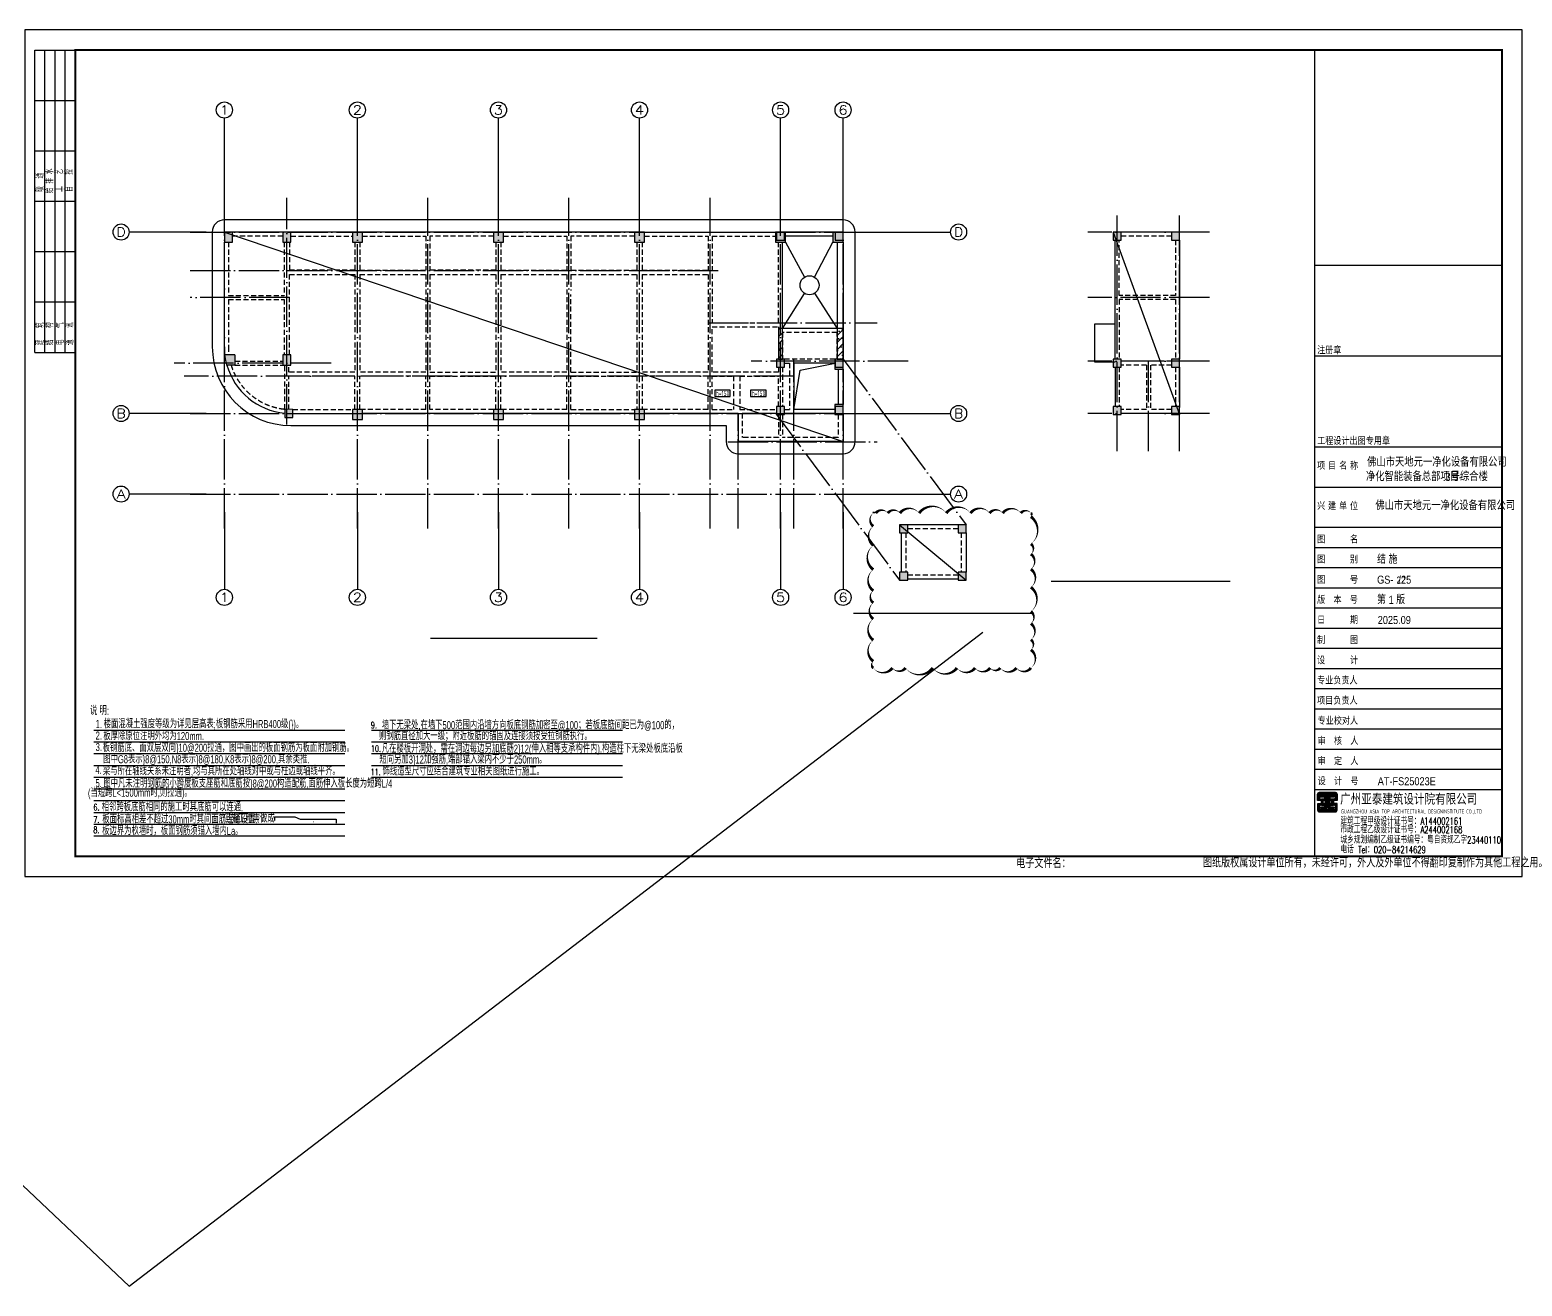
# Model space of a CAD drawing. Extents: x 299218 to 746073, y -331171 to -40619.
# Drawn here: x 672023 to 746073, y -270946 to -208619 of the extents above; entities that cross this region are included whole.
import ezdxf
from ezdxf.enums import TextEntityAlignment as Align

# ---------------------------------------------------------------- set-up
doc = ezdxf.new("R2010")
doc.units = 0
doc.header["$LTSCALE"] = 1000
doc.header["$MEASUREMENT"] = 0
doc.linetypes.add('DASHED', pattern=[0.375, 0.25, -0.125])
doc.linetypes.add('DOTE', pattern=[2.42, 2, -0.2, 0.02, -0.2])
for name, color, linetype in [('13', 4, 'Continuous'), ('14', 2, 'Continuous'), ('_0', 7, 'Continuous'), ('AXIS', 3, 'Continuous'), ('AXIS_TEXT', 7, 'Continuous'), ('DIM_SYMB', 3, 'Continuous'), ('DOTE', 1, 'Continuous'), ('PUB_TITLE', 4, 'Continuous'), ('TEXT', 7, 'Continuous'), ('板厚', 191, 'Continuous'), ('柱线', 2, 'Continuous'), ('梁实线', 4, 'Continuous'), ('梁虚线', 4, 'DASHED'), ('节点大样钢筋', 6, 'Continuous')]:
    doc.layers.add(name, color=color, linetype=linetype)
doc.layers.add('DIM_MODI', color=6, linetype='Continuous', plot=False)
doc.styles.add('_HZTXT', font='gs_txt.shx', dxfattribs={"width": 0.8, "bigfont": 'gs_hztxt.shx'})
doc.styles.add('_TCH_AXIS', font='COMPLEX', dxfattribs={"bigfont": 'GBCBIG'})
doc.styles.add('COMPLEX', font='COMPLEX')
doc.styles.add('D-7', font='romand', dxfattribs={"bigfont": 'HZTXT.SHX'})
doc.styles.add('GS_Rein', font='GS_TXT.shx', dxfattribs={"width": 0.7, "bigfont": 'GS_HZTXT.shx'})
doc.styles.add('HT', font='')
doc.styles.add('HZTXT', font='txt.shx', dxfattribs={"bigfont": 'hztxt.shx'})
doc.styles.add('hztxt0', font='romans.shx', dxfattribs={"bigfont": 'gbcbig0.shx'})
doc.styles.get("Standard").update_dxf_attribs({"font": 'gbenor.shx', "bigfont": 'gbcbig.shx'})
doc.styles.add('TSSD_REIN', font='tssdeng.shx', dxfattribs={"width": 0.7, "bigfont": 'hztxt.shx'})
doc.styles.add('宋体', font='')
doc.styles.get('HT').set_extended_font_data('SimHei')
doc.styles.get('宋体').set_extended_font_data('SimSun')

# ---------------------------------------------------------------- blocks, each defined once
blk = doc.blocks.new('ZW-02')
at = {"layer": 'DOTE', "linetype": 'DOTE'}
for p, q in [((619025, -219375), (619025, -207611)), ((622125, -219375), (622125, -207611)), ((623603, -208511), (617573, -208511)), ((623603, -211761), (617573, -211761)), ((623603, -214911), (617573, -214911)), ((620575, -219375), (620575, -214911)), ((623603, -217511), (617573, -217511))]:
    blk.add_line(p, q, dxfattribs=at)
blk = doc.blocks.new('_AXISO')
blk.add_circle((0, 0), 0.5)
at = {"layer": 'AXIS_TEXT', "style": 'COMPLEX', "width": 1.041667}
blk.add_attdef('A', text='', height=0.56, dxfattribs=at).set_placement((-0.25, -0.28), (0.25, -0.28), align=Align.FIT)
blk = doc.blocks.new('zw-06')
at = {"layer": 'AXIS'}
for p, q in [((543726, -176766), (543726, -172013)), ((550326, -176766), (550326, -172013)), ((557326, -176766), (557326, -172013)), ((564326, -176766), (564326, -172013)), ((571326, -176766), (571326, -172013)), ((574426, -176766), (574426, -172013)), ((542826, -177666), (539001, -177666)), ((575326, -177666), (579759, -177666)), ((542826, -186666), (539001, -186666)), ((575326, -186666), (579759, -186666)), ((542826, -190666), (539001, -190666)), ((575326, -190666), (579759, -190666)), ((543726, -191566), (543726, -195391)), ((550326, -191566), (550326, -195391)), ((557326, -191566), (557326, -195391)), ((564326, -191566), (564326, -195391)), ((571326, -191566), (571326, -195391)), ((574426, -191566), (574426, -195391))]:
    blk.add_line(p, q, dxfattribs=at)
at = {"layer": 'DOTE', "linetype": 'DOTE'}
for p, q in [((543726, -192366), (543726, -175966)), ((546826, -187206), (546826, -175966)), ((550326, -192366), (550326, -175966)), ((553826, -192366), (553826, -175966)), ((557326, -192366), (557326, -175966)), ((560826, -192366), (560826, -175966)), ((564326, -192366), (564326, -175966)), ((567826, -192366), (567826, -175966)), ((571326, -192366), (571326, -175966)), ((574426, -192366), (574426, -175966)), ((542026, -177666), (576126, -177666)), ((542026, -179566), (568303, -179566)), ((546951, -180916), (542026, -180916)), ((567726, -182166), (576126, -182166)), ((549023, -184166), (541236, -184166)), ((577661, -184066), (569874, -184066)), ((571976, -192366), (571976, -183966)), ((571976, -184816), (541726, -184816)), ((542026, -186666), (576126, -186666)), ((569226, -192366), (569226, -186666)), ((568703, -188066), (576126, -188066)), ((542026, -190666), (576126, -190666))]:
    blk.add_line(p, q, dxfattribs=at)
at = {"layer": 'AXIS'}
ref = blk.add_blockref('_AXISO', (543726, -171613), dxfattribs=dict(at, xscale=800, yscale=800, zscale=800))
ref.add_attrib('A', '1', dxfattribs={"layer": 'AXIS_TEXT', "height": 453, "style": '_TCH_AXIS', "width": 2.333333}).set_placement((543499, -171839), (543952, -171839), align=Align.FIT)
ref = blk.add_blockref('_AXISO', (550326, -171613), dxfattribs=dict(at, xscale=800, yscale=800, zscale=800))
ref.add_attrib('A', '2', dxfattribs={"layer": 'AXIS_TEXT', "height": 453, "style": '_TCH_AXIS', "width": 1.5}).set_placement((550099, -171839), (550552, -171839), align=Align.FIT)
ref = blk.add_blockref('_AXISO', (557326, -171613), dxfattribs=dict(at, xscale=800, yscale=800, zscale=800))
ref.add_attrib('A', '3', dxfattribs={"layer": 'AXIS_TEXT', "height": 453, "style": '_TCH_AXIS', "width": 1.5}).set_placement((557099, -171839), (557552, -171839), align=Align.FIT)
ref = blk.add_blockref('_AXISO', (564326, -171613), dxfattribs=dict(at, xscale=800, yscale=800, zscale=800))
ref.add_attrib('A', '4', dxfattribs={"layer": 'AXIS_TEXT', "height": 453, "style": '_TCH_AXIS', "width": 1.3125}).set_placement((564099, -171839), (564552, -171839), align=Align.FIT)
ref = blk.add_blockref('_AXISO', (571326, -171613), dxfattribs=dict(at, xscale=800, yscale=800, zscale=800))
ref.add_attrib('A', '5', dxfattribs={"layer": 'AXIS_TEXT', "height": 453, "style": '_TCH_AXIS', "width": 1.5}).set_placement((571099, -171839), (571552, -171839), align=Align.FIT)
ref = blk.add_blockref('_AXISO', (574426, -171613), dxfattribs=dict(at, xscale=800, yscale=800, zscale=800))
ref.add_attrib('A', '6', dxfattribs={"layer": 'AXIS_TEXT', "height": 453, "style": '_TCH_AXIS', "width": 1.5}).set_placement((574199, -171839), (574652, -171839), align=Align.FIT)
ref = blk.add_blockref('_AXISO', (538601, -177666), dxfattribs=dict(at, xscale=800, yscale=800, zscale=800))
ref.add_attrib('A', 'D', dxfattribs={"layer": 'AXIS_TEXT', "height": 453, "style": '_TCH_AXIS', "width": 1.235294}).set_placement((538374, -177892), (538827, -177892), align=Align.FIT)
ref = blk.add_blockref('_AXISO', (580159, -177666), dxfattribs=dict(at, xscale=800, yscale=800, zscale=800))
ref.add_attrib('A', 'D', dxfattribs={"layer": 'AXIS_TEXT', "height": 453, "style": '_TCH_AXIS', "width": 1.235294}).set_placement((579933, -177892), (580385, -177892), align=Align.FIT)
ref = blk.add_blockref('_AXISO', (538601, -186666), dxfattribs=dict(at, xscale=800, yscale=800, zscale=800))
ref.add_attrib('A', 'B', dxfattribs={"layer": 'AXIS_TEXT', "height": 453, "style": '_TCH_AXIS', "width": 1.235294}).set_placement((538374, -186892), (538827, -186892), align=Align.FIT)
ref = blk.add_blockref('_AXISO', (580159, -186666), dxfattribs=dict(at, xscale=800, yscale=800, zscale=800))
ref.add_attrib('A', 'B', dxfattribs={"layer": 'AXIS_TEXT', "height": 453, "style": '_TCH_AXIS', "width": 1.235294}).set_placement((579933, -186892), (580385, -186892), align=Align.FIT)
ref = blk.add_blockref('_AXISO', (538601, -190666), dxfattribs=dict(at, xscale=800, yscale=800, zscale=800))
ref.add_attrib('A', 'A', dxfattribs={"layer": 'AXIS_TEXT', "height": 453, "style": '_TCH_AXIS', "width": 1.166667}).set_placement((538374, -190892), (538827, -190892), align=Align.FIT)
ref = blk.add_blockref('_AXISO', (580159, -190666), dxfattribs=dict(at, xscale=800, yscale=800, zscale=800))
ref.add_attrib('A', 'A', dxfattribs={"layer": 'AXIS_TEXT', "height": 453, "style": '_TCH_AXIS', "width": 1.166667}).set_placement((579933, -190892), (580385, -190892), align=Align.FIT)
ref = blk.add_blockref('_AXISO', (543726, -195791), dxfattribs=dict(at, xscale=800, yscale=800, zscale=800))
ref.add_attrib('A', '1', dxfattribs={"layer": 'AXIS_TEXT', "height": 453, "style": '_TCH_AXIS', "width": 2.333333}).set_placement((543499, -196017), (543952, -196017), align=Align.FIT)
ref = blk.add_blockref('_AXISO', (550326, -195791), dxfattribs=dict(at, xscale=800, yscale=800, zscale=800))
ref.add_attrib('A', '2', dxfattribs={"layer": 'AXIS_TEXT', "height": 453, "style": '_TCH_AXIS', "width": 1.5}).set_placement((550099, -196017), (550552, -196017), align=Align.FIT)
ref = blk.add_blockref('_AXISO', (557326, -195791), dxfattribs=dict(at, xscale=800, yscale=800, zscale=800))
ref.add_attrib('A', '3', dxfattribs={"layer": 'AXIS_TEXT', "height": 453, "style": '_TCH_AXIS', "width": 1.5}).set_placement((557099, -196017), (557552, -196017), align=Align.FIT)
ref = blk.add_blockref('_AXISO', (564326, -195791), dxfattribs=dict(at, xscale=800, yscale=800, zscale=800))
ref.add_attrib('A', '4', dxfattribs={"layer": 'AXIS_TEXT', "height": 453, "style": '_TCH_AXIS', "width": 1.3125}).set_placement((564099, -196017), (564552, -196017), align=Align.FIT)
ref = blk.add_blockref('_AXISO', (571326, -195791), dxfattribs=dict(at, xscale=800, yscale=800, zscale=800))
ref.add_attrib('A', '5', dxfattribs={"layer": 'AXIS_TEXT', "height": 453, "style": '_TCH_AXIS', "width": 1.5}).set_placement((571099, -196017), (571552, -196017), align=Align.FIT)
ref = blk.add_blockref('_AXISO', (574426, -195791), dxfattribs=dict(at, xscale=800, yscale=800, zscale=800))
ref.add_attrib('A', '6', dxfattribs={"layer": 'AXIS_TEXT', "height": 453, "style": '_TCH_AXIS', "width": 1.5}).set_placement((574199, -196017), (574652, -196017), align=Align.FIT)
blk = doc.blocks.new('4层以上墙柱模板')
at = {"layer": '柱线', "color": 6}
for points in [[(-1111089, -374273), (-1110689, -374273), (-1110689, -373773), (-1111089, -373773)], [(-1108189, -374273), (-1107789, -374273), (-1107789, -373773), (-1108189, -373773)], [(-1104739, -374273), (-1104239, -374273), (-1104239, -373773), (-1104739, -373773)], [(-1097739, -374273), (-1097239, -374273), (-1097239, -373773), (-1097739, -373773)], [(-1090739, -374273), (-1090239, -374273), (-1090239, -373773), (-1090739, -373773)], [(-1083739, -374273), (-1083239, -374273), (-1083239, -373773), (-1083739, -373773)], [(-1080889, -374273), (-1080389, -374273), (-1080389, -373773), (-1080889, -373773)], [(-1108189, -380373), (-1107789, -380373), (-1107789, -379873), (-1108189, -379873)], [(-1083689, -380473), (-1083289, -380473), (-1083289, -380073), (-1083689, -380073)], [(-1080789, -380573), (-1080389, -380573), (-1080389, -380073), (-1080789, -380073)], [(-1108089, -382973), (-1107689, -382973), (-1107689, -382573), (-1108089, -382558)], [(-1104739, -383073), (-1104239, -383073), (-1104239, -382573), (-1104739, -382573)], [(-1097739, -383073), (-1097239, -383073), (-1097239, -382573), (-1097739, -382573)], [(-1090739, -383073), (-1090239, -383073), (-1090239, -382573), (-1090739, -382573)], [(-1083689, -382823), (-1083289, -382823), (-1083289, -382423), (-1083689, -382423)], [(-1080789, -382823), (-1080389, -382823), (-1080389, -382323), (-1080789, -382323)]]:
    blk.add_lwpolyline(points, close=True, dxfattribs=at)
for points in [[(-1110563, -379873), (-1111064, -379873)], [(-1110963, -380373), (-1110990, -380273), (-1111023, -380144), (-1111064, -379873)], [(-1110563, -379873), (-1110563, -380373), (-1110963, -380373)]]:
    blk.add_lwpolyline(points, dxfattribs=at)
blk = doc.blocks.new('天面层梁板模板图')
at = {"layer": '梁实线'}
for p, q in [((-1103759, -610084), (-1106259, -610084)), ((-1100309, -610084), (-1103359, -610084)), ((-1093309, -610084), (-1099809, -610084)), ((-1086309, -610084), (-1092809, -610084)), ((-1085809, -610084), (-1079309, -610084)), ((-1076459, -610084), (-1078809, -610084)), ((-1106659, -615778), (-1106659, -610584)), ((-1078959, -614864), (-1078959, -610584)), ((-1076459, -610284), (-1078809, -610284)), ((-1076259, -610584), (-1076259, -614864)), ((-1075959, -610584), (-1075959, -616384)), ((-1076259, -614864), (-1078959, -614864)), ((-1076359, -616584), (-1078409, -616584)), ((-1078409, -616584), (-1078409, -618884)), ((-1076209, -616884), (-1076209, -618634)), ((-1075959, -616884), (-1075959, -618634)), ((-1076359, -618884), (-1078409, -618884)), ((-1103259, -619084), (-1100309, -619084)), ((-1093309, -619084), (-1099809, -619084)), ((-1086309, -619084), (-1092809, -619084)), ((-1081159, -619084), (-1085809, -619084)), ((-1081159, -619084), (-1081159, -620484)), ((-1079259, -619084), (-1080959, -619084)), ((-1076359, -619084), (-1078859, -619084)), ((-1075959, -619134), (-1075959, -620484)), ((-1075959, -620484), (-1081159, -620484))]:
    blk.add_line(p, q, dxfattribs=at)
for centre, radius, start, end in [((-1103559, -615784), 3100, 180, 187.41367), ((-1103359, -615784), 3300, 195.82662, 264.78427)]:
    blk.add_arc(centre, radius, start, end, dxfattribs=at)
at = {"layer": '梁虚线'}
for p, q in [((-1106459, -610584), (-1106459, -613234)), ((-1103759, -610284), (-1106259, -610284)), ((-1103684, -610584), (-1103684, -613234)), ((-1103434, -610584), (-1103434, -611984)), ((-1103359, -610284), (-1100309, -610284)), ((-1100184, -610584), (-1100184, -611984)), ((-1099934, -610584), (-1099934, -611984)), ((-1099809, -610284), (-1096659, -610284)), ((-1096659, -610284), (-1096659, -611984)), ((-1093309, -610284), (-1096459, -610284)), ((-1096459, -610284), (-1096459, -611984)), ((-1093184, -610584), (-1093184, -611984)), ((-1092934, -610584), (-1092934, -611984)), ((-1092809, -610284), (-1089659, -610284)), ((-1089659, -610284), (-1089659, -611984)), ((-1086309, -610284), (-1089459, -610284)), ((-1089459, -610284), (-1089459, -611984)), ((-1086184, -610584), (-1086184, -611984)), ((-1085934, -610584), (-1085934, -611984)), ((-1085809, -610284), (-1082659, -610284)), ((-1082659, -610284), (-1082659, -611984)), ((-1082459, -610284), (-1079309, -610284)), ((-1082459, -610284), (-1082459, -614584)), ((-1079159, -614584), (-1079159, -610584)), ((-1100184, -611984), (-1103434, -611984)), ((-1103434, -612184), (-1100184, -612184)), ((-1103434, -616184), (-1103434, -612184)), ((-1100184, -612184), (-1100184, -617034)), ((-1099934, -611984), (-1096659, -611984)), ((-1099934, -612184), (-1096659, -612184)), ((-1099934, -612184), (-1099934, -617034)), ((-1096659, -612184), (-1096659, -617034)), ((-1093184, -611984), (-1096459, -611984)), ((-1096459, -612184), (-1093184, -612184)), ((-1096459, -612184), (-1096459, -617034)), ((-1093184, -612184), (-1093184, -617034)), ((-1092934, -611984), (-1089659, -611984)), ((-1092934, -612184), (-1089659, -612184)), ((-1092934, -612184), (-1092934, -617034)), ((-1089659, -612184), (-1089659, -617034)), ((-1089459, -611984), (-1086184, -611984)), ((-1089459, -612184), (-1086184, -612184)), ((-1089459, -612184), (-1089459, -612984)), ((-1086184, -612184), (-1086184, -617034)), ((-1085934, -611984), (-1082659, -611984)), ((-1085934, -612184), (-1085934, -617034)), ((-1085934, -612184), (-1082659, -612184)), ((-1082659, -612184), (-1082659, -617034)), ((-1106459, -613234), (-1103684, -613234)), ((-1106459, -613434), (-1106459, -615793)), ((-1106459, -613434), (-1103684, -613434)), ((-1103684, -613434), (-1103684, -616184)), ((-1089459, -617034), (-1089459, -613184)), ((-1082459, -614584), (-1079159, -614584)), ((-1082459, -614784), (-1079159, -614784)), ((-1082459, -617034), (-1082459, -614784)), ((-1079159, -614784), (-1079159, -616384)), ((-1076259, -615064), (-1078959, -615064)), ((-1078959, -615064), (-1078959, -616384)), ((-1076259, -616384), (-1076259, -615064)), ((-1106133, -616484), (-1103759, -616484)), ((-1106133, -616684), (-1103759, -616684)), ((-1103659, -618870), (-1103659, -616684)), ((-1103459, -617034), (-1103459, -616684)), ((-1079159, -616784), (-1079159, -617034)), ((-1078959, -616784), (-1078959, -618734)), ((-1076359, -616384), (-1078859, -616384)), ((-1078859, -616584), (-1078609, -616584)), ((-1078609, -616584), (-1078609, -618884)), ((-1100184, -617034), (-1103459, -617034)), ((-1100184, -617234), (-1103459, -617234)), ((-1103459, -618884), (-1103459, -617234)), ((-1100184, -618884), (-1100184, -617234)), ((-1096659, -617034), (-1099934, -617034)), ((-1096659, -617234), (-1099934, -617234)), ((-1099934, -618884), (-1099934, -617234)), ((-1096659, -618884), (-1096659, -617234)), ((-1096459, -617034), (-1093184, -617034)), ((-1096459, -617234), (-1093184, -617234)), ((-1096459, -618884), (-1096459, -617234)), ((-1093184, -618884), (-1093184, -617234)), ((-1089659, -617034), (-1092934, -617034)), ((-1089659, -617234), (-1092934, -617234)), ((-1092934, -618884), (-1092934, -617234)), ((-1089659, -618884), (-1089659, -617234)), ((-1089459, -617034), (-1086184, -617034)), ((-1089459, -617234), (-1086184, -617234)), ((-1089459, -618884), (-1089459, -617234)), ((-1086184, -617234), (-1086184, -618884)), ((-1082659, -617034), (-1085934, -617034)), ((-1082659, -617234), (-1085934, -617234)), ((-1085934, -617234), (-1085934, -618884)), ((-1082659, -618884), (-1082659, -617234)), ((-1079159, -617034), (-1082459, -617034)), ((-1082459, -617234), (-1081389, -617234)), ((-1082459, -618884), (-1082459, -617234)), ((-1081389, -617234), (-1081389, -618884)), ((-1081089, -617234), (-1081089, -618884)), ((-1081089, -617234), (-1079159, -617234)), ((-1079159, -618734), (-1079159, -617234)), ((-1103259, -618884), (-1100309, -618884)), ((-1096659, -618884), (-1099809, -618884)), ((-1093309, -618884), (-1096459, -618884)), ((-1089659, -618884), (-1092809, -618884)), ((-1089459, -618884), (-1086309, -618884)), ((-1082659, -618884), (-1085809, -618884)), ((-1082459, -618884), (-1081389, -618884)), ((-1081089, -618884), (-1079259, -618884)), ((-1078859, -618884), (-1078609, -618884)), ((-1080959, -619084), (-1080959, -620284)), ((-1079159, -619134), (-1079159, -620284)), ((-1078959, -619134), (-1078959, -620284)), ((-1076209, -619134), (-1076209, -620284)), ((-1079159, -620284), (-1080959, -620284)), ((-1076209, -620284), (-1078959, -620284))]:
    blk.add_line(p, q, dxfattribs=at)
for start, end in [(180, 187.41367), (196.87727, 264.44674)]:
    blk.add_arc((-1103359, -615784), 3100, start, end, dxfattribs=at)
blk = doc.blocks.new('梯屋层墙柱模板')
at = {"layer": '柱线', "color": 11}
for points in [[(-1087459, -348965), (-1087059, -348965), (-1087059, -348565), (-1087459, -348565)], [(-1084559, -348965), (-1084159, -348965), (-1084159, -348565), (-1084559, -348565)], [(-1087459, -355265), (-1087059, -355265), (-1087059, -354865), (-1087459, -354865)], [(-1084559, -355265), (-1084159, -355265), (-1084159, -354865), (-1084559, -354865)], [(-1087459, -357615), (-1087059, -357615), (-1087059, -357215), (-1087459, -357215)], [(-1084559, -357615), (-1084159, -357615), (-1084159, -357215), (-1084559, -357215)]]:
    blk.add_lwpolyline(points, close=True, dxfattribs=at)
blk = doc.blocks.new('梯屋天面层梁板模板')
at = {"layer": '梁实线'}
for p, q in [((-1082954, -348595), (-1082954, -342695)), ((-1080154, -342295), (-1082654, -342295)), ((-1079754, -342695), (-1079754, -348595)), ((-1082954, -348995), (-1082954, -350945)), ((-1079754, -348995), (-1079754, -350945)), ((-1080154, -351295), (-1082654, -351295))]:
    blk.add_line(p, q, dxfattribs=at)
at = {"layer": '梁虚线'}
for p, q in [((-1082754, -345445), (-1082754, -342695)), ((-1080154, -342495), (-1082654, -342495)), ((-1079954, -342695), (-1079954, -345445)), ((-1079954, -345445), (-1082754, -345445)), ((-1079954, -345645), (-1082754, -345645)), ((-1082754, -345645), (-1082754, -348595)), ((-1079954, -345645), (-1079954, -348595)), ((-1080154, -348695), (-1082654, -348695)), ((-1082754, -348995), (-1082754, -350945)), ((-1081404, -348895), (-1082654, -348895)), ((-1081404, -348895), (-1081404, -351095)), ((-1080154, -348895), (-1081204, -348895)), ((-1081204, -348895), (-1081204, -351095)), ((-1079954, -348995), (-1079954, -350945)), ((-1081404, -351095), (-1082654, -351095)), ((-1080154, -351095), (-1081204, -351095))]:
    blk.add_line(p, q, dxfattribs=at)
blk = doc.blocks.new('kij21')
h = blk.add_hatch(color=251)
h.paths.add_polyline_path([(673561, -294290), (673961, -294290), (673961, -293890), (673561, -293890)])
h.paths.add_polyline_path([(676461, -294290), (676861, -294290), (676861, -293890), (676461, -293890)])
h.paths.add_polyline_path([(673561, -296640), (673961, -296640), (673961, -296240), (673561, -296240)])
h.paths.add_polyline_path([(676461, -296640), (676861, -296640), (676861, -296240), (676461, -296240)])
at = {"layer": '柱线', "color": 6}
for points in [[(673561, -294290), (673961, -294290), (673961, -293890), (673561, -293890)], [(676461, -294290), (676861, -294290), (676861, -293890), (676461, -293890)], [(673561, -296640), (673961, -296640), (673961, -296240), (673561, -296240)], [(676461, -296640), (676861, -296640), (676861, -296240), (676461, -296240)]]:
    blk.add_lwpolyline(points, close=True, dxfattribs=at)
at = {"layer": '梁实线'}
for p, q in [((676461, -293890), (673961, -293890)), ((673661, -296240), (673661, -294290)), ((676861, -294290), (676861, -296240)), ((676461, -296590), (673961, -296590))]:
    blk.add_line(p, q, dxfattribs=at)
at = {"layer": '梁虚线'}
for p, q in [((673861, -294290), (673861, -296240)), ((676461, -294090), (673961, -294090)), ((676611, -294290), (676611, -296240)), ((676461, -296390), (673961, -296390))]:
    blk.add_line(p, q, dxfattribs=at)
blk = doc.blocks.new('BANTIAO3')
for p, q in [((709526, -219150), (710458, -220893)), ((710963, -220891), (711876, -219150)), ((709376, -223430), (710462, -221692)), ((710966, -221689), (712076, -223430))]:
    blk.add_line(p, q)
blk.add_lwpolyline([(709926, -227450), (710248, -225507), (711976, -225150)])
blk.add_circle((710712, -221291), 472)
blk = doc.blocks.new('ZZ5')
at = {"layer": '节点大样钢筋'}
h = blk.add_hatch(color=9, dxfattribs=at)
h.paths.add_polyline_path([(551465, -219150), (551965, -219150), (551965, -218650), (551465, -218650)])
h.paths.add_polyline_path([(544465, -219150), (544965, -219150), (544965, -218650), (544465, -218650)])
h.paths.add_polyline_path([(561415, -225450), (561815, -225450), (561815, -224950), (561415, -224950)])
h.paths.add_polyline_path([(561415, -227700), (561815, -227700), (561815, -227200), (561415, -227200)])
h.paths.add_polyline_path([(558515, -227700), (558915, -227700), (558915, -227300), (558515, -227300)])
h.paths.add_polyline_path([(558515, -225350), (558915, -225350), (558915, -224950), (558515, -224950)])
h.paths.add_polyline_path([(551465, -227950), (551965, -227950), (551965, -227450), (551465, -227450)])
h.paths.add_polyline_path([(544465, -227950), (544965, -227950), (544965, -227450), (544465, -227450)])
h.paths.add_polyline_path([(537465, -227950), (537965, -227950), (537965, -227450), (537465, -227450)])
h.paths.add_polyline_path([(534015, -225250), (534415, -225250), (534415, -224750), (534015, -224750)])
h.paths.add_polyline_path([(561315, -219150), (561815, -219150), (561815, -218650), (561315, -218650)])
h.paths.add_polyline_path([(558465, -219150), (558965, -219150), (558965, -218650), (558465, -218650)])
h.paths.add_polyline_path([(537465, -219150), (537965, -219150), (537965, -218650), (537465, -218650)])
h.paths.add_polyline_path([(534015, -219150), (534415, -219150), (534415, -218650), (534015, -218650)])
h.paths.add_polyline_path([(531115, -219150), (531515, -219150), (531515, -218650), (531115, -218650)])
h.paths.add_polyline_path([(534115, -227850), (534515, -227850), (534515, -227450), (534115, -227435)])
h.paths.add_polyline_path([(531241, -225250), (531214, -225150), (531181, -225021), (531140, -224750), (531641, -224750), (531641, -225250)])
at = {"layer": '柱线', "color": 6}
for points in [[(531115, -219150), (531515, -219150), (531515, -218650), (531115, -218650)], [(534015, -219150), (534415, -219150), (534415, -218650), (534015, -218650)], [(537465, -219150), (537965, -219150), (537965, -218650), (537465, -218650)], [(544465, -219150), (544965, -219150), (544965, -218650), (544465, -218650)], [(551465, -219150), (551965, -219150), (551965, -218650), (551465, -218650)], [(558465, -219150), (558965, -219150), (558965, -218650), (558465, -218650)], [(561315, -219150), (561815, -219150), (561815, -218650), (561315, -218650)], [(534015, -225250), (534415, -225250), (534415, -224750), (534015, -224750)], [(558515, -225350), (558915, -225350), (558915, -224950), (558515, -224950)], [(561415, -225450), (561815, -225450), (561815, -224950), (561415, -224950)], [(558515, -227700), (558915, -227700), (558915, -227300), (558515, -227300)], [(561415, -227700), (561815, -227700), (561815, -227200), (561415, -227200)], [(534115, -227850), (534515, -227850), (534515, -227450), (534115, -227435)], [(537465, -227950), (537965, -227950), (537965, -227450), (537465, -227450)], [(544465, -227950), (544965, -227950), (544965, -227450), (544465, -227450)], [(551465, -227950), (551965, -227950), (551965, -227450), (551465, -227450)]]:
    blk.add_lwpolyline(points, close=True, dxfattribs=at)
for points in [[(531641, -224750), (531140, -224750)], [(531241, -225250), (531214, -225150), (531181, -225021), (531140, -224750)], [(531641, -224750), (531641, -225250), (531241, -225250)]]:
    blk.add_lwpolyline(points, dxfattribs=at)
blk = doc.blocks.new('ZZ6')
at = {"layer": '节点大样钢筋'}
h = blk.add_hatch(color=251, dxfattribs=at)
h.paths.add_polyline_path([(576456, -225350), (576856, -225350), (576856, -224950), (576456, -224950)])
h.paths.add_polyline_path([(576456, -227700), (576856, -227700), (576856, -227300), (576456, -227300)])
h.paths.add_polyline_path([(573556, -227700), (573956, -227700), (573956, -227300), (573556, -227300)])
h.paths.add_polyline_path([(573556, -225350), (573956, -225350), (573956, -224950), (573556, -224950)])
h.paths.add_polyline_path([(576456, -219050), (576856, -219050), (576856, -218650), (576456, -218650)])
h.paths.add_polyline_path([(573556, -219050), (573956, -219050), (573956, -218650), (573556, -218650)])
at = {"layer": '柱线', "color": 6}
for points in [[(573556, -219050), (573956, -219050), (573956, -218650), (573556, -218650)], [(576456, -219050), (576856, -219050), (576856, -218650), (576456, -218650)], [(573556, -225350), (573956, -225350), (573956, -224950), (573556, -224950)], [(576456, -225350), (576856, -225350), (576856, -224950), (576456, -224950)], [(573556, -227700), (573956, -227700), (573956, -227300), (573556, -227300)], [(576456, -227700), (576856, -227700), (576856, -227300), (576456, -227300)]]:
    blk.add_lwpolyline(points, close=True, dxfattribs=at)
blk = doc.blocks.new('ZZ7')
at = {"layer": '节点大样钢筋'}
h = blk.add_hatch(color=9, dxfattribs=at)
h.paths.add_polyline_path([(654377, -271996), (654777, -271996), (654777, -271596), (654377, -271596)])
h.paths.add_polyline_path([(654377, -274346), (654777, -274346), (654777, -273946), (654377, -273946)])
h.paths.add_polyline_path([(651477, -274346), (651877, -274346), (651877, -273946), (651477, -273946)])
h.paths.add_polyline_path([(651477, -271996), (651877, -271996), (651877, -271596), (651477, -271596)])
h.paths.add_polyline_path([(654377, -265696), (654777, -265696), (654777, -265296), (654377, -265296)])
h.paths.add_polyline_path([(651477, -265696), (651877, -265696), (651877, -265296), (651477, -265296)])
at = {"layer": '柱线', "color": 6}
for points in [[(651477, -265696), (651877, -265696), (651877, -265296), (651477, -265296)], [(654377, -265696), (654777, -265696), (654777, -265296), (654377, -265296)], [(651477, -271996), (651877, -271996), (651877, -271596), (651477, -271596)], [(654377, -271996), (654777, -271996), (654777, -271596), (654377, -271596)], [(651477, -274346), (651877, -274346), (651877, -273946), (651477, -273946)], [(654377, -274346), (654777, -274346), (654777, -273946), (654377, -273946)]]:
    blk.add_lwpolyline(points, close=True, dxfattribs=at)
blk = doc.blocks.new('弘吉车间2')
at = {"layer": '14'}
h = blk.add_hatch(dxfattribs=at)
h.set_pattern_fill('ANSI31', color=256, scale=100, angle=135, style=0)
h.set_pattern_definition([(180, (-226475.39, -78017.824), (-3e-15, -12.5), [])])
edge = h.paths.add_edge_path()
edge.add_line((-9011, 2855), (-9011, 2773))
edge.add_line((-9011, 2773), (-9152, 2773))
edge.add_line((-9152, 2773), (-9152, 3084))
edge.add_arc((-9062, 3084), 90, 90, 180, ccw=False)
edge.add_line((-9062, 3174), (-8271, 3174))
edge.add_arc((-8271, 3084), 90, 0, 90, ccw=False)
edge.add_line((-8181, 3084), (-8181, 2768))
edge.add_line((-8181, 2768), (-8311, 2768))
edge.add_line((-8311, 2768), (-8311, 2862))
edge.add_line((-8311, 2862), (-8282, 2862))
edge.add_line((-8282, 2862), (-8268, 2862))
edge.add_line((-8268, 2862), (-8268, 3074))
edge.add_line((-8268, 3074), (-9055, 3074))
edge.add_line((-9055, 3074), (-9055, 2855))
edge.add_line((-9055, 2855), (-9011, 2855))
h.paths.add_polyline_path([(-8629, 2622), (-8629, 3030), (-8321, 3030), (-8321, 2942), (-8535, 2942), (-8535, 2855), (-8362, 2855), (-8362, 2525), (-8542, 2525), (-8542, 2442), (-8320, 2442), (-8320, 2365), (-8628, 2365), (-8628, 2526), (-8697, 2526), (-8697, 2365), (-9006, 2365), (-9006, 2442), (-8784, 2442), (-8784, 2525), (-8963, 2525), (-8963, 2855), (-8790, 2855), (-8790, 2942), (-9004, 2942), (-9004, 3030), (-8697, 3030), (-8697, 2622)])
h.paths.add_polyline_path([(-8874, 2772), (-8776, 2772), (-8776, 2616), (-8874, 2616)], flags=16)
h.paths.add_polyline_path([(-8452, 2772), (-8549, 2772), (-8549, 2616), (-8452, 2616)], flags=16)
edge = h.paths.add_edge_path()
edge.add_line((-9011, 2525), (-9011, 2607))
edge.add_line((-9011, 2607), (-9152, 2607))
edge.add_line((-9152, 2607), (-9152, 2296))
edge.add_arc((-9062, 2296), 90, 180, 270)
edge.add_line((-9062, 2206), (-8271, 2206))
edge.add_arc((-8271, 2296), 90, 270, 360)
edge.add_line((-8181, 2296), (-8181, 2612))
edge.add_line((-8181, 2612), (-8311, 2612))
edge.add_line((-8311, 2612), (-8311, 2518))
edge.add_line((-8311, 2518), (-8282, 2518))
edge.add_line((-8282, 2518), (-8268, 2518))
edge.add_line((-8268, 2518), (-8268, 2306))
edge.add_line((-8268, 2306), (-9055, 2306))
edge.add_line((-9055, 2306), (-9055, 2525))
edge.add_line((-9055, 2525), (-9011, 2525))
for p, q in [((-9300, 29320), (-9300, 0)), ((-9300, 29320), (0, 29320)), ((-9300, 24820), (0, 24820)), ((-9300, 20320), (0, 20320)), ((-9300, 18320), (0, 18320)), ((-9300, 16320), (0, 16320)), ((-9300, 15320), (0, 15320)), ((-9300, 14320), (0, 14320)), ((-9300, 13320), (0, 13320)), ((-9300, 12320), (0, 12320)), ((-9300, 11320), (0, 11320)), ((-9300, 10320), (0, 10320)), ((-9300, 9320), (0, 9320)), ((-9300, 8320), (0, 8320)), ((-9300, 7320), (0, 7320)), ((-9300, 6320), (0, 6320)), ((-9300, 5320), (0, 5320)), ((-9300, 4320), (0, 4320)), ((-9300, 3320), (0, 3320)), ((-9300, 3320), (0, 3320))]:
    blk.add_line(p, q, dxfattribs=at)
for points in [[(-9300, 0), (0, 0), (0, 40000), (-9300, 40000)], [(-8874, 2772), (-8776, 2772), (-8776, 2616), (-8874, 2616)], [(-8452, 2772), (-8549, 2772), (-8549, 2616), (-8452, 2616)]]:
    blk.add_lwpolyline(points, close=True, dxfattribs=at)
for points in [[(-9011, 2855), (-9011, 2773), (-9152, 2773), (-9152, 3084, -0.414214), (-9062, 3174), (-8271, 3174, -0.414214), (-8181, 3084), (-8181, 2768), (-8311, 2768), (-8311, 2862), (-8282, 2862), (-8268, 2862), (-8268, 3074), (-9055, 3074), (-9055, 2855)], [(-9011, 2525), (-9011, 2607), (-9152, 2607), (-9152, 2296, 0.414214), (-9062, 2206), (-8271, 2206, 0.414214), (-8181, 2296), (-8181, 2612), (-8311, 2612), (-8311, 2518), (-8282, 2518), (-8268, 2518), (-8268, 2306), (-9055, 2306), (-9055, 2525)]]:
    blk.add_lwpolyline(points, format="xyb", close=True, dxfattribs=at)
blk.add_lwpolyline([(-8629, 2622), (-8629, 2622), (-8629, 3030), (-8321, 3030), (-8321, 2942), (-8535, 2942), (-8535, 2855), (-8362, 2855), (-8362, 2525), (-8542, 2525), (-8542, 2442), (-8320, 2442), (-8320, 2365), (-8628, 2365), (-8628, 2526), (-8697, 2526), (-8697, 2365), (-9006, 2365), (-9006, 2442), (-8784, 2442), (-8784, 2525), (-8963, 2525), (-8963, 2855), (-8790, 2855), (-8790, 2942), (-9004, 2942), (-9004, 3030), (-8697, 3030), (-8697, 2622), (-8629, 2622)], dxfattribs=at)
at = {"layer": '13', "color": 7, "style": '_HZTXT', "width": 0.85}
for s, height, p in [('佛山市天地元一净化设备有限公司', 417.91, (-6694, 19336)), ('净化智能装备总部项目-', 417.91, (-6750, 18616)), ('3号综合楼', 417.9, (-2815, 18616)), ('佛山市天地元一净化设备有限公司', 417.91, (-6282, 17179)), ('结 施', 400, (-6198, 14522)), ('GS-  /25', 400, (-6198, 13522)), ('第 1 版', 400, (-6198, 12522)), ('2025.09', 400, (-6166, 11522)), ('AT-FS25023E', 400, (-6166, 3522))]:
    blk.add_text(s, height=height, dxfattribs=at).set_placement(p)
at = {"layer": '13', "style": 'HZTXT', "width": 0.7}
for s, p in [('建筑工程甲级设计证书号：A144002161', (-8015, 1568)), ('市政工程乙级设计证书号：A244002168', (-8015, 1144)), ('城乡规划编制乙级证书编号：粤自资规乙字23440110', (-8015, 639)), ('电话 Tel：020-84214629', (-8015, 159))]:
    blk.add_text(s, height=350, rotation=359.99972, dxfattribs=at).set_placement(p)
at = {"layer": '14'}
for s, height, style, width, p in [('注册章', 350, '宋体', 0.82, (-9173, 24949)), ('工程设计出图专用章', 350, '宋体', 0.82, (-9173, 20449)), ('项', 350, '宋体', 0.82, (-9176, 19220)), ('目', 350, '宋体', 0.82, (-8632, 19220)), ('名', 350, '宋体', 0.82, (-8081, 19220)), ('称', 350, '宋体', 0.82, (-7542, 19220)), ('兴', 350, '宋体', 0.82, (-9176, 17220)), ('建', 350, '宋体', 0.82, (-8632, 17220)), ('单', 350, '宋体', 0.82, (-8081, 17220)), ('位', 350, '宋体', 0.82, (-7542, 17220)), ('图      名', 350, '宋体', 0.82, (-9176, 15566)), ('图      别', 350, '宋体', 0.82, (-9176, 14566)), ('图      号', 350, '宋体', 0.82, (-9176, 13566)), ('版  本  号', 350, '宋体', 0.82, (-9176, 12566)), ('日      期', 350, '宋体', 0.82, (-9176, 11566)), ('制      图', 350, '宋体', 0.82, (-9176, 10566)), ('设      计', 350, '宋体', 0.82, (-9176, 9566)), ('专业负责人', 350, '宋体', 0.82, (-9176, 8566)), ('项目负责人', 350, '宋体', 0.82, (-9176, 7566)), ('专业校对人', 350, '宋体', 0.82, (-9149, 6566, -24845)), ('审  核  人', 350, '宋体', 0.82, (-9149, 5566, -24845)), ('审  定  人', 350, '宋体', 0.82, (-9149, 4566, -24845)), ('设  计  号', 350, '宋体', 0.82, (-9149, 3566, -24845)), ('广州亚泰建筑设计院有限公司', 480, 'HT', 0.8, (-8033, 2612))]:
    blk.add_text(s, height=height, dxfattribs=dict(at, style=style, width=width)).set_placement(p)
at = {"layer": '14', "width": 0.8}
blk.add_text('GUANGZHOU ASIA TOP ARCHITECTURAL DESIGNINSTITUTE CO.,LTD', height=198, rotation=359.99972, dxfattribs=at).set_placement((-7987, 2124, -24845))
at = {"layer": '14', "style": 'hztxt0'}
for s, p in [('电子文件名：', (-24105, -584)), ('图纸版权属设计单位所有，未经许可，外人及外单位不得翻印复制作为其他工程之用。', (-14838, -548))]:
    blk.add_text(s, height=450, rotation=359.99972, dxfattribs=at).set_placement(p)
blk = doc.blocks.new('$titleblk$00000095')
for p, q in [((-150, 20), (-150, 0)), ((-150, 20), (0, 20)), ((-150, 15), (-75, 15)), ((-125, 20), (-125, 0)), ((-100, 20), (-100, 0)), ((-75, 20), (-75, 0)), ((-75, 20), (-75, 0)), ((-75, 15), (0, 15)), ((-50, 20), (-50, 0)), ((-25, 20), (-25, 0)), ((0, 20), (0, 0)), ((-150, 10), (-75, 10)), ((-75, 10), (0, 10)), ((-150, 5), (-75, 5)), ((-75, 5), (0, 5))]:
    blk.add_line(p, q)
at = {"width": 0.8}
for s, p in [('建   筑', (-146.45, 15.65)), ('暖  通', (-70.35, 15.73)), ('结   构', (-146.45, 10.91)), ('电   气', (-146.45, 5.65)), ('给 排 水', (-71.03, 10.9)), ('工   艺', (-70.35, 6.13)), ('通   讯', (-146.45, 0.88)), ('自   控', (-70.35, 1.24))]:
    blk.add_text(s, height=3.509, dxfattribs=at).set_placement(p)

msp = doc.modelspace()

# ---------------------------------------------------------------- hatches: boundary and pattern name
h = msp.add_hatch()
h.set_pattern_fill('钢筋混凝土', color=2, scale=100, style=0)
h.set_pattern_definition([(45, (0, 0), (-176.776695, 176.776695), []), (50, (0, 0), (717.2602, -62.75213), [75, -825]), (355, (0, 0), (-138.7513, 752.1921), [60, -660]), (100.4514, (59.8, -5.2), (578.5094, 689.43954), [63.7402, -701.1421]), (46.1842, (0, 200), (1067.241, -165.519), [112.5, -1237.5]), (96.6356, (88.9, 186.2), (934.6627, 974.1179), [95.6103, -1051.713]), (351.1842, (0, 200), (934.662, 974.1186), [90, -990]), (21, (100, 150), (596.90705, -402.6189), [75, -825]), (326, (100, 150), (243.3153, 725.15005), [60, -660]), (71.4514, (149.74, 116.45), (840.2226, 322.5305), [63.7402, -701.1421]), (37.5, (0, 0), (12.159855, 332.89385), [0, -652, 0, -670, 0, -662.5]), (7.5, (0, 0), (263.06954, 394.41171), [0, -382, 0, -637, 0, -252.5]), (327.5, (-223, 0), (533.82244, -22.55487), [0, -250, 0, -780, 0, -1035]), (317.5, (-323, 0), (583.18617, 100.10498), [0, -325, 0, -518, 0, -735])])
h.paths.add_polyline_path([(712375.7, -223429.7), (712075.7, -223429.7), (712075.7, -224949.7), (712375.7, -224949.7)])
h.paths.add_polyline_path([(709375.7, -223429.7), (709175.7, -223429.7), (709175.7, -224949.7), (709375.7, -224949.7)])

# ---------------------------------------------------------------- linework, layer by layer
for p, q in [((681675.7, -218649.7), (712375.7, -229049.7)), ((725777.1, -218649.7), (729077.1, -227699.7)), ((715182.3, -233175.1), (718482.3, -235925.1))]:
    msp.add_line(p, q)
at = {"color": 6}
for p, q in [((676955.2, -270945.5), (719317.7, -238500.9)), ((644105.3, -239951.2), (676955.2, -270945.5))]:
    msp.add_line(p, q, dxfattribs=at)
at = {"color": 11}
msp.add_lwpolyline([(706575.7, -228249.7), (706575.7, -229049.7, 0.4142136), (707175.7, -229649.7), (712375.7, -229649.7, 0.4142136), (712975.7, -229049.7), (712975.7, -218649.7, 0.4142136), (712375.7, -218049.7), (681675.7, -218049.7, 0.4142136), (681075.7, -218649.7), (681075.7, -224349.7, 0.4142135), (684975.7, -228249.7), (706575.7, -228249.7)], format="xyb", dxfattribs=at)
at = {"color": 2}
for points in [[(709375.7, -223429.7), (709175.7, -223429.7), (709175.7, -224949.7), (709375.7, -224949.7)], [(712375.7, -223429.7), (712075.7, -223429.7), (712075.7, -224949.7), (712375.7, -224949.7)]]:
    msp.add_lwpolyline(points, close=True, dxfattribs=at)
msp.add_lwpolyline([(725877.1, -225099.7), (724877.1, -225099.7), (724877.1, -223199.7), (725877.1, -223199.7)])
at = {"layer": 'DIM_MODI'}
msp.add_lwpolyline([(713876.5, -232596.5, 0, 150, 0.5), (713876.5, -233246.5, 0, 150, 0.5), (713876.5, -234196.5, 0, 150, 0.5), (713876.5, -235396.5, 0, 150, 0.5), (713876.5, -236446.5, 0, 150, 0.5), (713876.5, -237046.5, 0, 150, 0.5), (713876.5, -237846.5, 0, 150, 0.5), (713876.5, -238896.5, 0, 150, 0.5), (713876.5, -239946.5, 0, 150, 0.5), (713876.5, -240274.5, 0, 150, 0.5), (714826.5, -240274.5, 0, 150, 0.5), (715476.5, -240274.5, 0, 150, 0.5), (716826.5, -240274.5, 0, 150, 0.5), (718026.5, -240274.5, 0, 150, 0.5), (718926.5, -240274.5, 0, 150, 0.5), (719676.5, -240274.5, 0, 150, 0.5), (720176.5, -240274.5, 0, 150, 0.5), (720976.5, -240274.5, 0, 150, 0.5), (721696.1, -240274.5, 0, 150, 0.5), (721696.1, -239374.5, 0, 150, 0.5), (721696.1, -238874.5, 0, 150, 0.5), (721696.1, -238074.5, 0, 150, 0.5), (721696.1, -237474.5, 0, 150, 0.5), (721696.1, -236274.5, 0, 150, 0.5), (721696.1, -235374.5, 0, 150, 0.5), (721696.1, -234624.5, 0, 150, 0.5), (721696.1, -234124.5, 0, 150, 0.5), (721696.1, -232774.5, 0, 150, 0.5), (721696.1, -232596.5, 0, 150, 0.5), (721196.1, -232596.5, 0, 150, 0.5), (720296.1, -232596.5, 0, 150, 0.5), (719646.1, -232596.5, 0, 150, 0.5), (718696.1, -232596.5, 0, 150, 0.5), (717496.1, -232596.5, 0, 150, 0.5), (716146.1, -232596.5, 0, 150, 0.5), (715196.1, -232596.5, 0, 150, 0.5), (714596.1, -232596.5, 0, 150, 0.5), (713996.1, -232596.5, 0, 150, 0.5)], format="xyseb", close=True, dxfattribs=at)
at = {"layer": 'DIM_SYMB', "const_width": 70}
for points in [[(722694.5, -235977.3), (731598.5, -235977.3)], [(712886, -237570.2), (721848.4, -237570.2)], [(691900.5, -238807.9), (700186.2, -238807.9)]]:
    msp.add_lwpolyline(points, dxfattribs=at)
at = {"layer": 'DOTE', "linetype": 'DOTE'}
for p, q in [((712375.7, -224949.7), (718482.3, -233175.1)), ((709075.7, -227699.7), (715182.3, -235925.1))]:
    msp.add_line(p, q, dxfattribs=at)
at = {"layer": 'PUB_TITLE'}
msp.add_lwpolyline([(671773, -250619.4), (746073, -250619.4), (746073, -208619.4), (671773, -208619.4)], close=True, dxfattribs=at)
at = {"layer": 'PUB_TITLE', "const_width": 100}
msp.add_lwpolyline([(674273, -249619.4), (745073, -249619.4), (745073, -209619.4), (674273, -209619.4)], close=True, dxfattribs=at)
at = {"layer": 'TEXT'}
for p, q in [((684155, -247656.4), (684155, -247848.4)), ((684155, -247656.4), (685179, -247656.4)), ((685179, -247656.4), (685435, -247784.4)), ((685435, -247784.4), (687227, -247784.4)), ((687227, -247784.4), (687227, -247981.4))]:
    msp.add_line(p, q, dxfattribs=at)
for points in [[(675196.3, -243359.4), (687655.6, -243359.4)], [(688978.8, -243359.4), (701438.1, -243359.4)], [(688978.8, -243359.4), (701438.1, -243359.4)], [(688978.8, -243359.4), (701438.1, -243359.4)], [(675196.3, -243942.7), (687655.6, -243942.7)], [(675196.3, -243942.7), (687655.6, -243942.7)], [(688978.8, -243942.7), (701438.1, -243942.7)], [(675196.3, -244525.9), (687655.6, -244525.9)], [(675196.3, -244525.9), (687655.6, -244525.9)], [(688978.8, -244525.9), (701438.1, -244525.9)], [(675196.3, -245109.1), (687655.6, -245109.1)], [(675196.3, -245109.1), (687655.6, -245109.1)], [(675196.3, -245692.3), (687655.6, -245692.3)], [(688978.8, -245109.1), (701438.1, -245109.1)], [(688978.8, -245109.1), (701438.1, -245109.1)], [(688978.8, -245109.1), (701438.1, -245109.1)], [(688978.8, -245692.3), (701438.1, -245692.3)], [(675196.3, -246275.5), (687655.6, -246275.5)], [(675196.3, -246858.8), (687655.6, -246858.8)], [(675196.3, -246858.8), (687655.6, -246858.8)], [(675196.3, -247442), (687655.6, -247442)], [(675196.3, -248025.2), (687655.6, -248025.2)], [(675196.3, -248608.4), (687655.6, -248608.4)], [(675196.3, -248608.4), (687655.6, -248608.4)], [(675196.3, -248608.4), (687655.6, -248608.4)]]:
    msp.add_lwpolyline(points, dxfattribs=at)
at = {"layer": '板厚'}
for points in [[(706775.8, -226499.4), (706005.5, -226499.4), (706005.5, -226809.6), (706775.8, -226809.6)], [(708560.9, -226499.4), (707790.6, -226499.4), (707790.6, -226809.6), (708560.9, -226809.6)]]:
    msp.add_lwpolyline(points, close=True, dxfattribs=at)

# ---------------------------------------------------------------- block references
for name, p in [('zw-06', (137949.9, -40984.1)), ('zw-06', (137949.9, -40984.1)), ('ZW-02', (106952, -10138.7)), ('4层以上墙柱模板', (1792764.2, 155122.8)), ('天面层梁板模板图', (1788334.2, 391434.7)), ('BANTIAO3', (0, 0)), ('梯屋层墙柱模板', (1813236.6, 129915.4)), ('梯屋天面层梁板模板', (1808831, 123644.9)), ('kij21', (41621.7, 60715.3))]:
    msp.add_blockref(name, p)
at = {"layer": '_0'}
msp.add_blockref('弘吉车间2', (745073, -249619.4), dxfattribs=at)
at = {"layer": 'PUB_TITLE', "xscale": 100, "yscale": 100, "zscale": 100, "rotation": 90}
msp.add_blockref('$titleblk$00000095', (674273, -209619.4), dxfattribs=at)
at = {"layer": '节点大样钢筋'}
for name, p in [('ZZ5', (150560.2, 0)), ('ZZ6', (135520.2, 0)), ('ZZ7', (74300, 46646.5))]:
    msp.add_blockref(name, p, dxfattribs=at)

# ---------------------------------------------------------------- texts
at = {"style": 'GS_Rein', "width": 0.7}
for s, p in [('说 明:', (675010.3, -242604.8)), ('1.', (675287, -243259.8)), ('楼面混凝土强度等级为详见层高表;板钢筋采用HRB400级(})。', (675688, -243259.4)), ('墙下无梁处,在墙下500范围内沿墙方向板底钢筋加密至@100；若板底筋间距已为@100的，', (689485.8, -243314.8)), ('2.', (675288.4, -243830.2)), ('则钢筋直径加大一级；附近板筋的锚固及连接须按受拉钢筋执行。', (689350.5, -243852.4)), ('3.', (675288.9, -244398)), ('凡在楼板开洞处，需在洞边每边另加底筋2}12(伸入相等支承构件内).构造柱下无梁处板底沿板', (689485.8, -244481.2)), ('图中G8表示}8@150,N8表示}8@180,K8表示}8@200,其余类推.', (675663.6, -245005)), ('短向另加3}12加强筋,端部锚入梁内不少于250mm。', (689370.4, -245018.9)), ('4.', (675279.2, -245530.5)), ('5.', (675282.6, -246188.5)), ('梁与所在轴线关系未注明者,均与其所在处轴线对中或与柱边或轴线平齐。', (675649.2, -245592.5)), ('图中凡未注明钢筋的小跨度板支座筋和底筋按}8@200构造配筋,面筋伸入板长度为短跨L/4', (675670.7, -246209.4)), ('   (当短跨L<1500mm时,则拉通)。', (674594.7, -246666)), ('相邻跨板底筋相同的施工时其底筋可以连通.', (675588.6, -247383.7)), ('板面标高相差不超过30mm时其间面筋连通设置.', (675619.4, -247985.2)), ('   但施工时需做成                  .', (681309.5, -247941.3)), ('板边界为杦墙时，板面钢筋须锚入墙内La。', (675610.1, -248559.8))]:
    msp.add_text(s, height=400, dxfattribs=at).set_placement(p)
at = {"color": 6, "style": 'GS_Rein', "width": 0.7}
for s, p in [('板厚除原位注明外均为120mm.', (675671.4, -243853.2)), ('板钢筋底、面双层双向}10@200拉通，图中画出的板面钢筋为板面附加钢筋。', (675637.6, -244435.3)), ('饰线造型尺寸应结合建筑专业相关图纸进行施工。', (689523.6, -245602.4))]:
    msp.add_text(s, height=400, dxfattribs=at).set_placement(p)
at = {"layer": '13', "color": 2, "style": '_HZTXT', "width": 0.85}
msp.add_text('22', height=350, dxfattribs=at).set_placement((739838.4, -236090.9))
at = {"layer": 'TEXT', "style": 'D-7', "width": 0.6}
for s, p in [('9.', (688942.6, -243270.8)), ('10.', (688942.6, -244437.3)), ('11.', (688927.9, -245599.4)), ('6.', (675176.5, -247344.7)), ('7.', (675173.2, -247962.9)), ('8.', (675175.2, -248469.9))]:
    msp.add_text(s, height=320, dxfattribs=at).set_placement(p)
at = {"layer": '板厚', "style": 'TSSD_REIN', "width": 0.7}
for p in [(706396.6, -226655.9), (708181.7, -226655.9)]:
    msp.add_text('h=150', height=250, dxfattribs=at).set_placement(p, align=Align.MIDDLE)

doc.saveas('drawing.dxf')
